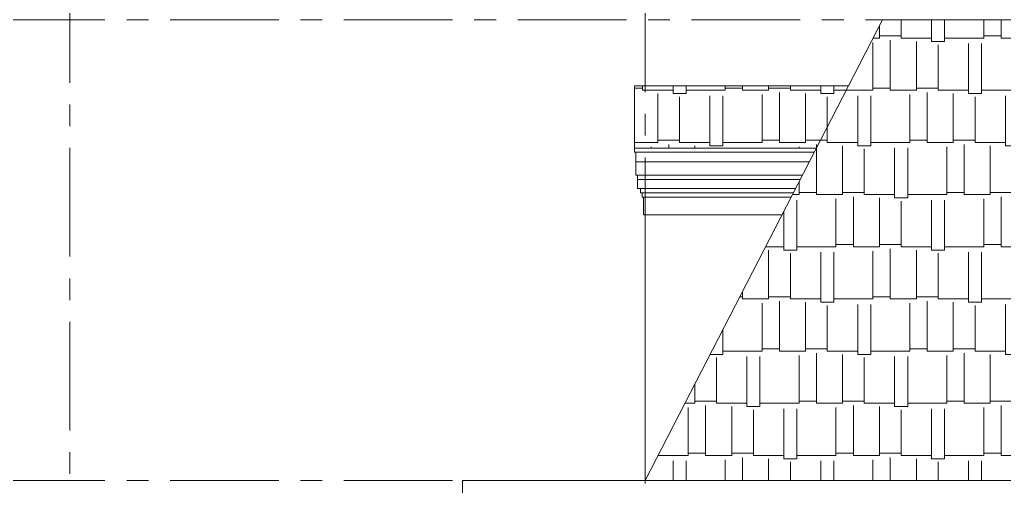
# Model space of a CAD drawing. Header units: millimetres. Extents: x 1832547 to 2001569, y -558009 to -417808.
# Drawn here: x 1943256 to 1948921, y -520077 to -517394 of the extents above; entities that cross this region are included whole.
import ezdxf

# ---------------------------------------------------------------- set-up
doc = ezdxf.new("R2010")
doc.units = ezdxf.units.MM
doc.header["$MEASUREMENT"] = 0
doc.linetypes.add('CENTER', pattern=[2, 1.25, -0.25, 0.25, -0.25])
for name, color, linetype, lineweight in [('CA.thay 145', 145, 'CONTINUOUS', 18), ('CA.tim 67', 67, 'CENTER', 9), ('CA.vat lieu 08', 8, 'CONTINUOUS', 5), ('CA_manh 08', 8, 'CONTINUOUS', 9)]:
    doc.layers.add(name, color=color, linetype=linetype, lineweight=lineweight)

msp = doc.modelspace()

# ---------------------------------------------------------------- hatches: boundary and pattern name
at = {"layer": 'CA.vat lieu 08'}
h = msp.add_hatch(dxfattribs=at)
h.set_pattern_fill('AR-RSHKE', color=256, scale=25)
h.set_pattern_definition([(0, (489.67, 0), (637.5, 300), [150, -125, 175, -75, 225, -100]), (0, (639.67, 12.5), (637.5, 300), [125, -475, 100, -150]), (0, (939.67, -18.75), (637.5, 300), [75, -775]), (90, (489.67, 0), (-212.5, 300), [287.5, -912.5]), (90, (639.67, 0), (-212.5, 300), [281.25, -918.75]), (90, (764.67, 0), (-212.5, 300), [262.5, -937.5]), (90, (939.67, -18.75), (-212.5, 300), [287.5, -912.5]), (90, (1014.67, -18.75), (-212.5, 300), [287.5, -912.5]), (90, (1239.67, 0), (-212.5, 300), [275, -925])])
h.paths.add_polyline_path([(1948023.7, -517774.2), (1946792.9, -517774.2), (1946792.9, -518132.1), (1947839.3, -518132.1)])
h.paths.add_polyline_path([(1950329.7, -517393.6), (1948219.7, -517393.6), (1946854.7, -520043.6), (1948964.7, -520043.6)])
h.paths.add_polyline_path([(1951964.8, -517774.2), (1952680.7, -518132.1), (1952669.3, -518154.8), (1952646.6, -518143.5), (1952612.5, -518211.6), (1952612.5, -518287.8), (1952587.1, -518287.8), (1952587.1, -518313.2), (1952581.6, -518314.8), (1952576.2, -518317), (1952571.2, -518319.8), (1952566.6, -518323.2), (1952562.4, -518327.2), (1952558.6, -518331.6), (1952555.5, -518336.4), (1952552.9, -518341.5), (1952550.9, -518346.9), (1952549.6, -518352.5), (1952549, -518358.3), (1952549, -518364), (1952536.3, -518364), (1952536.3, -518389.4), (1952523.6, -518389.4), (1952523.6, -518414.8), (1952510.9, -518414.8), (1952510.9, -518516.4), (1952498.2, -518516.4), (1952498.2, -519938.8), (1952524.5, -519938.8), (1952524.5, -519989.6), (1952499.1, -519989.6), (1952499.1, -520043.6), (1954964.9, -520043.6), (1953599.9, -517393.6), (1950329.7, -517393.6), (1948964.7, -520043.6), (1951432.3, -520043.6), (1951432.3, -519989.6), (1951406.9, -519989.6), (1951406.9, -519938.8), (1951431.4, -519938.8), (1951431.4, -518516.4), (1951418.7, -518516.4), (1951418.7, -518414.8), (1951406, -518414.8), (1951406, -518389.4), (1951393.3, -518389.4), (1951393.3, -518364), (1951380.6, -518364), (1951380.6, -518358.3), (1951380, -518352.5), (1951378.7, -518346.9), (1951376.7, -518341.5), (1951374.1, -518336.4), (1951371, -518331.6), (1951367.2, -518327.2), (1951363, -518323.2), (1951358.4, -518319.8), (1951353.4, -518317), (1951348, -518314.8), (1951342.5, -518313.2), (1951342.5, -518287.8), (1951317.1, -518287.8), (1951317.1, -518211.6), (1951283, -518143.5), (1951260.3, -518154.8), (1951248.9, -518132.1)])
h.paths.add_polyline_path([(1957159.9, -517393.6), (1953599.9, -517393.6), (1954964.9, -520043.6), (1958524.9, -520043.6)])
h.paths.add_polyline_path([(1957859.9, -517393.6), (1957159.9, -517393.6), (1958524.9, -520043.6), (1959224.9, -520043.6)])

# ---------------------------------------------------------------- linework, layer by layer
at = {"layer": 'CA.thay 145'}
for p, q in [((1948024.9, -517774.2), (1946792.9, -517774.2)), ((1946792.9, -518132.1), (1946792.9, -517774.2)), ((1947840.5, -518132.1), (1946792.9, -518132.1)), ((1946792.9, -518154.8), (1946792.9, -518132.1)), ((1946801.7, -518154.8), (1946792.9, -518154.8)), ((1946801.7, -518211.6), (1946801.7, -518154.8)), ((1947828.8, -518154.8), (1946801.7, -518154.8)), ((1946801.7, -518287.8), (1946801.7, -518211.6)), ((1946810.5, -518287.8), (1946801.7, -518287.8)), ((1946810.5, -518313.2), (1946810.5, -518287.8)), ((1946810.5, -518364), (1946810.5, -518313.2)), ((1946828.2, -518364), (1946810.5, -518364)), ((1946828.2, -518389.4), (1946828.2, -518364)), ((1946837.1, -518389.4), (1946828.2, -518389.4)), ((1946837.1, -518414.8), (1946837.1, -518389.4)), ((1946845.9, -518414.8), (1946837.1, -518414.8)), ((1946845.9, -518516.4), (1946845.9, -518414.8)), ((1947694.9, -518414.8), (1946845.9, -518414.8)), ((1946854.7, -518516.4), (1946845.9, -518516.4)), ((1947642.6, -518516.4), (1946854.7, -518516.4)), ((1946854.7, -518516.4), (1946854.7, -520043.6))]:
    msp.add_line(p, q, dxfattribs=at)
for points in [[(1946854.7, -520043.6), (1948219.7, -517393.6)], [(1957859.9, -517393.6), (1948219.7, -517393.6)], [(1948024.9, -517774.2), (1946792.9, -517774.2)], [(1946071.6, -520043.6), (1946071.6, -520043.6), (1945804.7, -520043.6), (1945804.7, -520177.7)], [(1946071.6, -520043.6), (1959864.4, -520043.6)]]:
    msp.add_lwpolyline(points, dxfattribs=at)
at = {"layer": 'CA.tim 67', "ltscale": 500}
for p, q in [((1943545.4, -530756.3), (1943545.4, -514383.7)), ((1946854.7, -530810.3), (1946854.7, -514383.7))]:
    msp.add_line(p, q, dxfattribs=at)
for points in [[(1963746.8, -517393.6), (1938284.7, -517393.6)], [(1963746.8, -520043.6), (1938284.7, -520043.6)]]:
    msp.add_lwpolyline(points, dxfattribs=at)
at = {"layer": 'CA_manh 08'}
for p, q in [((1946801.7, -518211.6), (1947799.6, -518211.6)), ((1947760.3, -518287.8), (1946810.5, -518287.8)), ((1947747.2, -518313.2), (1946810.5, -518313.2)), ((1947721.1, -518364), (1946828.2, -518364)), ((1947708, -518389.4), (1946837.1, -518389.4))]:
    msp.add_line(p, q, dxfattribs=at)

doc.saveas('drawing.dxf')
